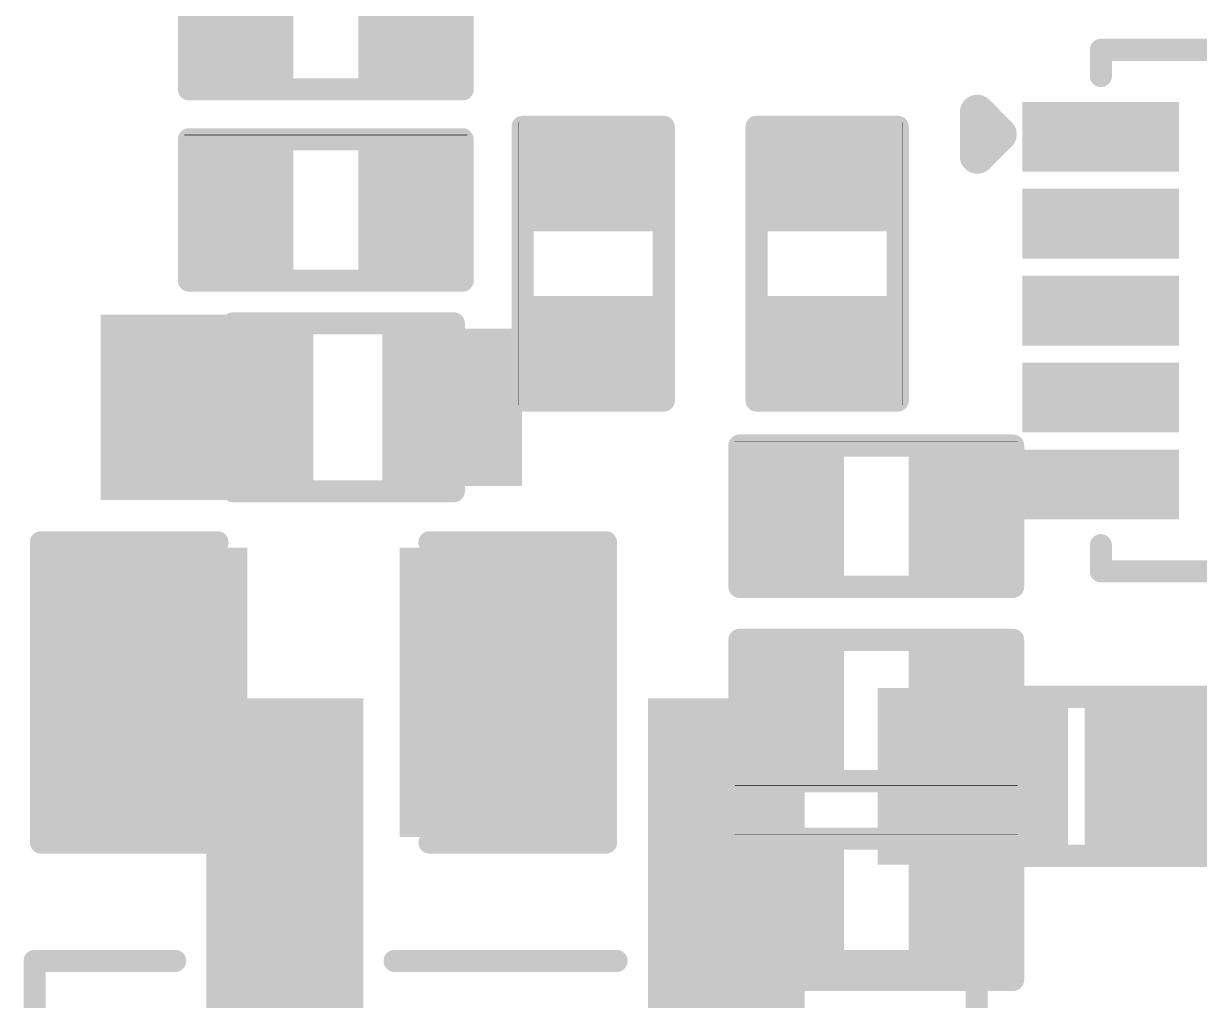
# Model space of a CAD drawing. Header units: inches. Extents: x -5 to 5450, y -4 to 5452.
# Drawn here: x 5.8 to 12.56, y 7.9 to 13.52 of the extents above; entities that cross this region are included whole.
import ezdxf

# ---------------------------------------------------------------- set-up
doc = ezdxf.new("R2010")
doc.units = ezdxf.units.IN
for name, color, linetype in [('Bottom Layer', 5, 'Continuous'), ('Bottom Overlay', 54, 'Continuous'), ('Bottom Paste', 16, 'Continuous'), ('Bottom Solder', 6, 'Continuous'), ('Top Layer', 1, 'Continuous'), ('Top Overlay', 2, 'Continuous'), ('Top Paste', 8, 'Continuous'), ('Top Solder', 216, 'Continuous')]:
    doc.layers.add(name, color=color, linetype=linetype)

# ---------------------------------------------------------------- blocks, each defined once
blk = doc.blocks.new('VSON_10_EP_3_3__9')
at = {"layer": 'Top Layer'}
for points in [[(-1.8999, 1.1461), (-1.0999, 1.1461), (-1.0999, 0.8461), (-1.8999, 0.8461)], [(-1.8999, 0.6462), (-1.0999, 0.6462), (-1.0999, 0.3462), (-1.8999, 0.3462)], [(-1.8999, 0.1461), (-1.0999, 0.1461), (-1.0999, -0.1539), (-1.8999, -0.1539)], [(-1.8999, -0.3538), (-1.0999, -0.3538), (-1.0999, -0.6538), (-1.8999, -0.6538)], [(-1.8999, -0.8539), (-1.0999, -0.8539), (-1.0999, -1.1539), (-1.8999, -1.1539)]]:
    blk.add_hatch(color=1, dxfattribs=at).paths.add_polyline_path(points)
at = {"layer": 'Top Paste'}
for points in [[(-1.8999, 1.1461), (-1.0999, 1.1461), (-1.0999, 0.8461), (-1.8999, 0.8461)], [(-1.8999, 0.6462), (-1.0999, 0.6462), (-1.0999, 0.3462), (-1.8999, 0.3462)], [(-1.8999, 0.1461), (-1.0999, 0.1461), (-1.0999, -0.1539), (-1.8999, -0.1539)], [(-1.8999, -0.3538), (-1.0999, -0.3538), (-1.0999, -0.6538), (-1.8999, -0.6538)], [(-1.8999, -0.8539), (-1.0999, -0.8539), (-1.0999, -1.1539), (-1.8999, -1.1539)]]:
    blk.add_hatch(color=8, dxfattribs=at).paths.add_polyline_path(points)
at = {"layer": 'Top Solder'}
for points in [[(-1.9507, 1.1969), (-1.0491, 1.1969), (-1.0491, 0.7953), (-1.9507, 0.7953)], [(-1.9507, 0.697), (-1.0491, 0.697), (-1.0491, 0.2954), (-1.9507, 0.2954)], [(-1.9507, 0.1969), (-1.0491, 0.1969), (-1.0491, -0.2047), (-1.9507, -0.2047)], [(-1.9507, -0.303), (-1.0491, -0.303), (-1.0491, -0.7046), (-1.9507, -0.7046)], [(-1.9507, -0.8031), (-1.0491, -0.8031), (-1.0491, -1.2047), (-1.9507, -1.2047)]]:
    blk.add_hatch(color=216, dxfattribs=at).paths.add_polyline_path(points)
at = {"layer": 'Top Overlay'}
for points in [[(-1.4986, 1.4962, 0.127, 0.127, 0), (-0.6477, 1.4962, 0.127, 0.127, 0)], [(-1.4986, 1.3453, 0.127, 0.127, 0), (-1.4986, 1.4962, 0.127, 0.127, 0)], [(-2.2098, 0.8834, 0.2, 0.2, 0), (-2.2098, 1.1374, 0.2, 0.2, 0)], [(-2.2098, 1.1374, 0.2, 0.2, 0), (-2.0828, 1.0104, 0.2, 0.2, 0)], [(-2.2098, 0.8834, 0.2, 0.2, 0), (-2.0828, 1.0104, 0.2, 0.2, 0)], [(-1.4986, -1.5038, 0.127, 0.127, 0), (-1.4986, -1.3529, 0.127, 0.127, 0)], [(-1.4986, -1.5038, 0.127, 0.127, 0), (-0.6477, -1.5038, 0.127, 0.127, 0)]]:
    blk.add_lwpolyline(points, format="xyseb", dxfattribs=at)
for points in [[(-1.5304, 1.4962, 0.0635, 0.0635, 1), (-1.4668, 1.4962, 0.0635, 0.0635, 1)], [(-1.5304, 1.4962, 0.0635, 0.0635, 1), (-1.4668, 1.4962, 0.0635, 0.0635, 1)], [(-1.5304, 1.3453, 0.0635, 0.0635, 1), (-1.4668, 1.3453, 0.0635, 0.0635, 1)], [(-2.2598, 1.1374, 0.1, 0.1, 1), (-2.1598, 1.1374, 0.1, 0.1, 1)], [(-2.2598, 1.1374, 0.1, 0.1, 1), (-2.1598, 1.1374, 0.1, 0.1, 1)], [(-2.1328, 1.0104, 0.1, 0.1, 1), (-2.0328, 1.0104, 0.1, 0.1, 1)], [(-2.1328, 1.0104, 0.1, 0.1, 1), (-2.0328, 1.0104, 0.1, 0.1, 1)], [(-2.2598, 0.8834, 0.1, 0.1, 1), (-2.1598, 0.8834, 0.1, 0.1, 1)], [(-2.2598, 0.8834, 0.1, 0.1, 1), (-2.1598, 0.8834, 0.1, 0.1, 1)], [(-1.5304, -1.3529, 0.0635, 0.0635, 1), (-1.4668, -1.3529, 0.0635, 0.0635, 1)], [(-1.5304, -1.5038, 0.0635, 0.0635, 1), (-1.4668, -1.5038, 0.0635, 0.0635, 1)], [(-1.5304, -1.5038, 0.0635, 0.0635, 1), (-1.4668, -1.5038, 0.0635, 0.0635, 1)]]:
    blk.add_lwpolyline(points, format="xyseb", close=True, dxfattribs=at)
blk = doc.blocks.new('R___0402_B_26')
at = {"layer": 'Bottom Layer'}
for points in [[(-0.2413, 0.3175), (-0.2413, -0.3175), (-0.6985, -0.3175), (-0.6985, 0.3175)], [(0.6985, 0.3175), (0.6985, -0.3175), (0.2413, -0.3175), (0.2413, 0.3175)]]:
    blk.add_hatch(color=5, dxfattribs=at).paths.add_polyline_path(points)
at = {"layer": 'Bottom Paste'}
for points in [[(-0.2413, 0.3175), (-0.2413, -0.3175), (-0.6985, -0.3175), (-0.6985, 0.3175)], [(0.6985, 0.3175), (0.6985, -0.3175), (0.2413, -0.3175), (0.2413, 0.3175)]]:
    blk.add_hatch(color=16, dxfattribs=at).paths.add_polyline_path(points)
at = {"layer": 'Bottom Solder'}
for points in [[(-0.1863, 0.3725), (-0.1863, -0.3725), (-0.7535, -0.3725), (-0.7535, 0.3725)], [(0.7535, 0.3725), (0.7535, -0.3725), (0.1863, -0.3725), (0.1863, 0.3725)]]:
    blk.add_hatch(color=6, dxfattribs=at).paths.add_polyline_path(points)
at = {"layer": 'Bottom Overlay'}
for points in [[(-0.7874, 0.4064, 0.127, 0.127, 0), (0.7874, 0.4064, 0.127, 0.127, 0)], [(-0.7874, -0.4064, 0.127, 0.127, 0), (-0.7874, 0.4064, 0.127, 0.127, 0)], [(-0.8128, 0.4318, 0.00323, 0.00323, 0), (0.8128, 0.4318, 0.00323, 0.00323, 0)], [(0.7874, -0.4064, 0.127, 0.127, 0), (0.7874, 0.4064, 0.127, 0.127, 0)], [(-0.7874, -0.4064, 0.127, 0.127, 0), (0.7874, -0.4064, 0.127, 0.127, 0)]]:
    blk.add_lwpolyline(points, format="xyseb", dxfattribs=at)
for points in [[(-0.8191, 0.4064, 0.0635, 0.0635, 1), (-0.7556, 0.4064, 0.0635, 0.0635, 1)], [(-0.8191, 0.4064, 0.0635, 0.0635, 1), (-0.7556, 0.4064, 0.0635, 0.0635, 1)], [(-0.8136, 0.4318, 0.00161, 0.00161, 1), (-0.812, 0.4318, 0.00161, 0.00161, 1)], [(0.7556, 0.4064, 0.0635, 0.0635, 1), (0.8191, 0.4064, 0.0635, 0.0635, 1)], [(0.7556, 0.4064, 0.0635, 0.0635, 1), (0.8191, 0.4064, 0.0635, 0.0635, 1)], [(0.812, 0.4318, 0.00161, 0.00161, 1), (0.8136, 0.4318, 0.00161, 0.00161, 1)], [(-0.8191, -0.4064, 0.0635, 0.0635, 1), (-0.7556, -0.4064, 0.0635, 0.0635, 1)], [(-0.8191, -0.4064, 0.0635, 0.0635, 1), (-0.7556, -0.4064, 0.0635, 0.0635, 1)], [(0.7556, -0.4064, 0.0635, 0.0635, 1), (0.8191, -0.4064, 0.0635, 0.0635, 1)], [(0.7556, -0.4064, 0.0635, 0.0635, 1), (0.8191, -0.4064, 0.0635, 0.0635, 1)]]:
    blk.add_lwpolyline(points, format="xyseb", close=True, dxfattribs=at)
blk = doc.blocks.new('R___0402_31')
at = {"layer": 'Top Layer'}
for points in [[(-0.6985, -0.3175), (-0.6985, 0.3175), (-0.2413, 0.3175), (-0.2413, -0.3175)], [(0.2413, -0.3175), (0.2413, 0.3175), (0.6985, 0.3175), (0.6985, -0.3175)]]:
    blk.add_hatch(color=1, dxfattribs=at).paths.add_polyline_path(points)
at = {"layer": 'Top Paste'}
for points in [[(-0.6985, -0.3175), (-0.6985, 0.3175), (-0.2413, 0.3175), (-0.2413, -0.3175)], [(0.2413, -0.3175), (0.2413, 0.3175), (0.6985, 0.3175), (0.6985, -0.3175)]]:
    blk.add_hatch(color=8, dxfattribs=at).paths.add_polyline_path(points)
at = {"layer": 'Top Solder'}
for points in [[(-0.7535, -0.3725), (-0.7535, 0.3725), (-0.1863, 0.3725), (-0.1863, -0.3725)], [(0.1863, -0.3725), (0.1863, 0.3725), (0.7535, 0.3725), (0.7535, -0.3725)]]:
    blk.add_hatch(color=216, dxfattribs=at).paths.add_polyline_path(points)
at = {"layer": 'Top Overlay'}
for points in [[(-0.7874, -0.4064, 0.127, 0.127, 0), (-0.7874, 0.4064, 0.127, 0.127, 0)], [(0.7874, 0.4064, 0.127, 0.127, 0), (-0.7874, 0.4064, 0.127, 0.127, 0)], [(0.7874, -0.4064, 0.127, 0.127, 0), (0.7874, 0.4064, 0.127, 0.127, 0)], [(0.7874, -0.4064, 0.127, 0.127, 0), (-0.7874, -0.4064, 0.127, 0.127, 0)], [(0.8128, -0.4318, 0.00323, 0.00323, 0), (-0.8128, -0.4318, 0.00323, 0.00323, 0)]]:
    blk.add_lwpolyline(points, format="xyseb", dxfattribs=at)
for points in [[(-0.8191, 0.4064, 0.0635, 0.0635, 1), (-0.7556, 0.4064, 0.0635, 0.0635, 1)], [(-0.8191, 0.4064, 0.0635, 0.0635, 1), (-0.7556, 0.4064, 0.0635, 0.0635, 1)], [(0.7556, 0.4064, 0.0635, 0.0635, 1), (0.8191, 0.4064, 0.0635, 0.0635, 1)], [(0.7556, 0.4064, 0.0635, 0.0635, 1), (0.8191, 0.4064, 0.0635, 0.0635, 1)], [(-0.8191, -0.4064, 0.0635, 0.0635, 1), (-0.7556, -0.4064, 0.0635, 0.0635, 1)], [(-0.8191, -0.4064, 0.0635, 0.0635, 1), (-0.7556, -0.4064, 0.0635, 0.0635, 1)], [(0.7556, -0.4064, 0.0635, 0.0635, 1), (0.8191, -0.4064, 0.0635, 0.0635, 1)], [(0.7556, -0.4064, 0.0635, 0.0635, 1), (0.8191, -0.4064, 0.0635, 0.0635, 1)], [(-0.8136, -0.4318, 0.00161, 0.00161, 1), (-0.812, -0.4318, 0.00161, 0.00161, 1)], [(0.812, -0.4318, 0.00161, 0.00161, 1), (0.8136, -0.4318, 0.00161, 0.00161, 1)]]:
    blk.add_lwpolyline(points, format="xyseb", close=True, dxfattribs=at)
blk = doc.blocks.new('R___0402_34')
at = {"layer": 'Top Layer'}
for points in [[(-0.6985, -0.3175), (-0.6985, 0.3175), (-0.2413, 0.3175), (-0.2413, -0.3175)], [(0.2413, -0.3175), (0.2413, 0.3175), (0.6985, 0.3175), (0.6985, -0.3175)]]:
    blk.add_hatch(color=1, dxfattribs=at).paths.add_polyline_path(points)
at = {"layer": 'Top Paste'}
for points in [[(-0.6985, -0.3175), (-0.6985, 0.3175), (-0.2413, 0.3175), (-0.2413, -0.3175)], [(0.2413, -0.3175), (0.2413, 0.3175), (0.6985, 0.3175), (0.6985, -0.3175)]]:
    blk.add_hatch(color=8, dxfattribs=at).paths.add_polyline_path(points)
at = {"layer": 'Top Solder'}
for points in [[(-0.7535, -0.3725), (-0.7535, 0.3725), (-0.1863, 0.3725), (-0.1863, -0.3725)], [(0.1863, -0.3725), (0.1863, 0.3725), (0.7535, 0.3725), (0.7535, -0.3725)]]:
    blk.add_hatch(color=216, dxfattribs=at).paths.add_polyline_path(points)
at = {"layer": 'Top Overlay'}
for points in [[(-0.7874, 0.4064, 0.127, 0.127, 0), (-0.7874, -0.4064, 0.127, 0.127, 0)], [(-0.7874, 0.4064, 0.127, 0.127, 0), (0.7874, 0.4064, 0.127, 0.127, 0)], [(0.7874, 0.4064, 0.127, 0.127, 0), (0.7874, -0.4064, 0.127, 0.127, 0)], [(-0.7874, -0.4064, 0.127, 0.127, 0), (0.7874, -0.4064, 0.127, 0.127, 0)], [(-0.8128, -0.4318, 0.00323, 0.00323, 0), (0.8128, -0.4318, 0.00323, 0.00323, 0)]]:
    blk.add_lwpolyline(points, format="xyseb", dxfattribs=at)
for points in [[(-0.8191, 0.4064, 0.0635, 0.0635, 1), (-0.7556, 0.4064, 0.0635, 0.0635, 1)], [(-0.8191, 0.4064, 0.0635, 0.0635, 1), (-0.7556, 0.4064, 0.0635, 0.0635, 1)], [(0.7556, 0.4064, 0.0635, 0.0635, 1), (0.8191, 0.4064, 0.0635, 0.0635, 1)], [(0.7556, 0.4064, 0.0635, 0.0635, 1), (0.8191, 0.4064, 0.0635, 0.0635, 1)], [(-0.8191, -0.4064, 0.0635, 0.0635, 1), (-0.7556, -0.4064, 0.0635, 0.0635, 1)], [(-0.8191, -0.4064, 0.0635, 0.0635, 1), (-0.7556, -0.4064, 0.0635, 0.0635, 1)], [(0.7556, -0.4064, 0.0635, 0.0635, 1), (0.8191, -0.4064, 0.0635, 0.0635, 1)], [(0.7556, -0.4064, 0.0635, 0.0635, 1), (0.8191, -0.4064, 0.0635, 0.0635, 1)], [(-0.8136, -0.4318, 0.00161, 0.00161, 1), (-0.812, -0.4318, 0.00161, 0.00161, 1)], [(0.812, -0.4318, 0.00161, 0.00161, 1), (0.8136, -0.4318, 0.00161, 0.00161, 1)]]:
    blk.add_lwpolyline(points, format="xyseb", close=True, dxfattribs=at)
blk = doc.blocks.new('R___0402_B_39')
at = {"layer": 'Bottom Layer'}
for points in [[(-0.2413, 0.3175), (-0.2413, -0.3175), (-0.6985, -0.3175), (-0.6985, 0.3175)], [(0.6985, 0.3175), (0.6985, -0.3175), (0.2413, -0.3175), (0.2413, 0.3175)]]:
    blk.add_hatch(color=5, dxfattribs=at).paths.add_polyline_path(points)
at = {"layer": 'Bottom Paste'}
for points in [[(-0.2413, 0.3175), (-0.2413, -0.3175), (-0.6985, -0.3175), (-0.6985, 0.3175)], [(0.6985, 0.3175), (0.6985, -0.3175), (0.2413, -0.3175), (0.2413, 0.3175)]]:
    blk.add_hatch(color=16, dxfattribs=at).paths.add_polyline_path(points)
at = {"layer": 'Bottom Solder'}
for points in [[(-0.1863, 0.3725), (-0.1863, -0.3725), (-0.7535, -0.3725), (-0.7535, 0.3725)], [(0.7535, 0.3725), (0.7535, -0.3725), (0.1863, -0.3725), (0.1863, 0.3725)]]:
    blk.add_hatch(color=6, dxfattribs=at).paths.add_polyline_path(points)
at = {"layer": 'Bottom Overlay'}
for points in [[(0.7874, 0.4064, 0.127, 0.127, 0), (-0.7874, 0.4064, 0.127, 0.127, 0)], [(-0.7874, 0.4064, 0.127, 0.127, 0), (-0.7874, -0.4064, 0.127, 0.127, 0)], [(0.8128, 0.4318, 0.00323, 0.00323, 0), (-0.8128, 0.4318, 0.00323, 0.00323, 0)], [(0.7874, 0.4064, 0.127, 0.127, 0), (0.7874, -0.4064, 0.127, 0.127, 0)], [(0.7874, -0.4064, 0.127, 0.127, 0), (-0.7874, -0.4064, 0.127, 0.127, 0)]]:
    blk.add_lwpolyline(points, format="xyseb", dxfattribs=at)
for points in [[(-0.8191, 0.4064, 0.0635, 0.0635, 1), (-0.7556, 0.4064, 0.0635, 0.0635, 1)], [(-0.8191, 0.4064, 0.0635, 0.0635, 1), (-0.7556, 0.4064, 0.0635, 0.0635, 1)], [(-0.8136, 0.4318, 0.00161, 0.00161, 1), (-0.812, 0.4318, 0.00161, 0.00161, 1)], [(0.7556, 0.4064, 0.0635, 0.0635, 1), (0.8191, 0.4064, 0.0635, 0.0635, 1)], [(0.7556, 0.4064, 0.0635, 0.0635, 1), (0.8191, 0.4064, 0.0635, 0.0635, 1)], [(0.812, 0.4318, 0.00161, 0.00161, 1), (0.8136, 0.4318, 0.00161, 0.00161, 1)], [(-0.8191, -0.4064, 0.0635, 0.0635, 1), (-0.7556, -0.4064, 0.0635, 0.0635, 1)], [(-0.8191, -0.4064, 0.0635, 0.0635, 1), (-0.7556, -0.4064, 0.0635, 0.0635, 1)], [(0.7556, -0.4064, 0.0635, 0.0635, 1), (0.8191, -0.4064, 0.0635, 0.0635, 1)], [(0.7556, -0.4064, 0.0635, 0.0635, 1), (0.8191, -0.4064, 0.0635, 0.0635, 1)]]:
    blk.add_lwpolyline(points, format="xyseb", close=True, dxfattribs=at)
blk = doc.blocks.new('R___0402_B_54')
at = {"layer": 'Bottom Layer'}
for points in [[(-0.2413, 0.3175), (-0.2413, -0.3175), (-0.6985, -0.3175), (-0.6985, 0.3175)], [(0.6985, 0.3175), (0.6985, -0.3175), (0.2413, -0.3175), (0.2413, 0.3175)]]:
    blk.add_hatch(color=5, dxfattribs=at).paths.add_polyline_path(points)
at = {"layer": 'Bottom Paste'}
for points in [[(-0.2413, 0.3175), (-0.2413, -0.3175), (-0.6985, -0.3175), (-0.6985, 0.3175)], [(0.6985, 0.3175), (0.6985, -0.3175), (0.2413, -0.3175), (0.2413, 0.3175)]]:
    blk.add_hatch(color=16, dxfattribs=at).paths.add_polyline_path(points)
at = {"layer": 'Bottom Solder'}
for points in [[(-0.1863, 0.3725), (-0.1863, -0.3725), (-0.7535, -0.3725), (-0.7535, 0.3725)], [(0.7535, 0.3725), (0.7535, -0.3725), (0.1863, -0.3725), (0.1863, 0.3725)]]:
    blk.add_hatch(color=6, dxfattribs=at).paths.add_polyline_path(points)
at = {"layer": 'Bottom Overlay'}
for points in [[(-0.7874, 0.4064, 0.127, 0.127, 0), (0.7874, 0.4064, 0.127, 0.127, 0)], [(-0.7874, -0.4064, 0.127, 0.127, 0), (-0.7874, 0.4064, 0.127, 0.127, 0)], [(-0.8128, 0.4318, 0.00323, 0.00323, 0), (0.8128, 0.4318, 0.00323, 0.00323, 0)], [(0.7874, -0.4064, 0.127, 0.127, 0), (0.7874, 0.4064, 0.127, 0.127, 0)], [(-0.7874, -0.4064, 0.127, 0.127, 0), (0.7874, -0.4064, 0.127, 0.127, 0)]]:
    blk.add_lwpolyline(points, format="xyseb", dxfattribs=at)
for points in [[(-0.8191, 0.4064, 0.0635, 0.0635, 1), (-0.7556, 0.4064, 0.0635, 0.0635, 1)], [(-0.8191, 0.4064, 0.0635, 0.0635, 1), (-0.7556, 0.4064, 0.0635, 0.0635, 1)], [(-0.8136, 0.4318, 0.00161, 0.00161, 1), (-0.812, 0.4318, 0.00161, 0.00161, 1)], [(0.7556, 0.4064, 0.0635, 0.0635, 1), (0.8191, 0.4064, 0.0635, 0.0635, 1)], [(0.7556, 0.4064, 0.0635, 0.0635, 1), (0.8191, 0.4064, 0.0635, 0.0635, 1)], [(0.812, 0.4318, 0.00161, 0.00161, 1), (0.8136, 0.4318, 0.00161, 0.00161, 1)], [(-0.8191, -0.4064, 0.0635, 0.0635, 1), (-0.7556, -0.4064, 0.0635, 0.0635, 1)], [(-0.8191, -0.4064, 0.0635, 0.0635, 1), (-0.7556, -0.4064, 0.0635, 0.0635, 1)], [(0.7556, -0.4064, 0.0635, 0.0635, 1), (0.8191, -0.4064, 0.0635, 0.0635, 1)], [(0.7556, -0.4064, 0.0635, 0.0635, 1), (0.8191, -0.4064, 0.0635, 0.0635, 1)]]:
    blk.add_lwpolyline(points, format="xyseb", close=True, dxfattribs=at)
blk = doc.blocks.new('R___0402_B_68')
at = {"layer": 'Bottom Layer'}
for points in [[(-0.2413, 0.3175), (-0.2413, -0.3175), (-0.6985, -0.3175), (-0.6985, 0.3175)], [(0.6985, 0.3175), (0.6985, -0.3175), (0.2413, -0.3175), (0.2413, 0.3175)]]:
    blk.add_hatch(color=5, dxfattribs=at).paths.add_polyline_path(points)
at = {"layer": 'Bottom Paste'}
for points in [[(-0.2413, 0.3175), (-0.2413, -0.3175), (-0.6985, -0.3175), (-0.6985, 0.3175)], [(0.6985, 0.3175), (0.6985, -0.3175), (0.2413, -0.3175), (0.2413, 0.3175)]]:
    blk.add_hatch(color=16, dxfattribs=at).paths.add_polyline_path(points)
at = {"layer": 'Bottom Solder'}
for points in [[(-0.1863, 0.3725), (-0.1863, -0.3725), (-0.7535, -0.3725), (-0.7535, 0.3725)], [(0.7535, 0.3725), (0.7535, -0.3725), (0.1863, -0.3725), (0.1863, 0.3725)]]:
    blk.add_hatch(color=6, dxfattribs=at).paths.add_polyline_path(points)
at = {"layer": 'Bottom Overlay'}
for points in [[(-0.7874, 0.4064, 0.127, 0.127, 0), (0.7874, 0.4064, 0.127, 0.127, 0)], [(-0.7874, -0.4064, 0.127, 0.127, 0), (-0.7874, 0.4064, 0.127, 0.127, 0)], [(-0.8128, 0.4318, 0.00323, 0.00323, 0), (0.8128, 0.4318, 0.00323, 0.00323, 0)], [(0.7874, -0.4064, 0.127, 0.127, 0), (0.7874, 0.4064, 0.127, 0.127, 0)], [(-0.7874, -0.4064, 0.127, 0.127, 0), (0.7874, -0.4064, 0.127, 0.127, 0)]]:
    blk.add_lwpolyline(points, format="xyseb", dxfattribs=at)
for points in [[(-0.8191, 0.4064, 0.0635, 0.0635, 1), (-0.7556, 0.4064, 0.0635, 0.0635, 1)], [(-0.8191, 0.4064, 0.0635, 0.0635, 1), (-0.7556, 0.4064, 0.0635, 0.0635, 1)], [(-0.8136, 0.4318, 0.00161, 0.00161, 1), (-0.812, 0.4318, 0.00161, 0.00161, 1)], [(0.7556, 0.4064, 0.0635, 0.0635, 1), (0.8191, 0.4064, 0.0635, 0.0635, 1)], [(0.7556, 0.4064, 0.0635, 0.0635, 1), (0.8191, 0.4064, 0.0635, 0.0635, 1)], [(0.812, 0.4318, 0.00161, 0.00161, 1), (0.8136, 0.4318, 0.00161, 0.00161, 1)], [(-0.8191, -0.4064, 0.0635, 0.0635, 1), (-0.7556, -0.4064, 0.0635, 0.0635, 1)], [(-0.8191, -0.4064, 0.0635, 0.0635, 1), (-0.7556, -0.4064, 0.0635, 0.0635, 1)], [(0.7556, -0.4064, 0.0635, 0.0635, 1), (0.8191, -0.4064, 0.0635, 0.0635, 1)], [(0.7556, -0.4064, 0.0635, 0.0635, 1), (0.8191, -0.4064, 0.0635, 0.0635, 1)]]:
    blk.add_lwpolyline(points, format="xyseb", close=True, dxfattribs=at)
blk = doc.blocks.new('R___0402_B_69')
at = {"layer": 'Bottom Layer'}
for points in [[(-0.2413, 0.3175), (-0.2413, -0.3175), (-0.6985, -0.3175), (-0.6985, 0.3175)], [(0.6985, 0.3175), (0.6985, -0.3175), (0.2413, -0.3175), (0.2413, 0.3175)]]:
    blk.add_hatch(color=5, dxfattribs=at).paths.add_polyline_path(points)
at = {"layer": 'Bottom Paste'}
for points in [[(-0.2413, 0.3175), (-0.2413, -0.3175), (-0.6985, -0.3175), (-0.6985, 0.3175)], [(0.6985, 0.3175), (0.6985, -0.3175), (0.2413, -0.3175), (0.2413, 0.3175)]]:
    blk.add_hatch(color=16, dxfattribs=at).paths.add_polyline_path(points)
at = {"layer": 'Bottom Solder'}
for points in [[(-0.1863, 0.3725), (-0.1863, -0.3725), (-0.7535, -0.3725), (-0.7535, 0.3725)], [(0.7535, 0.3725), (0.7535, -0.3725), (0.1863, -0.3725), (0.1863, 0.3725)]]:
    blk.add_hatch(color=6, dxfattribs=at).paths.add_polyline_path(points)
at = {"layer": 'Bottom Overlay'}
for points in [[(-0.7874, 0.4064, 0.127, 0.127, 0), (0.7874, 0.4064, 0.127, 0.127, 0)], [(-0.7874, -0.4064, 0.127, 0.127, 0), (-0.7874, 0.4064, 0.127, 0.127, 0)], [(-0.8128, 0.4318, 0.00323, 0.00323, 0), (0.8128, 0.4318, 0.00323, 0.00323, 0)], [(0.7874, -0.4064, 0.127, 0.127, 0), (0.7874, 0.4064, 0.127, 0.127, 0)], [(-0.7874, -0.4064, 0.127, 0.127, 0), (0.7874, -0.4064, 0.127, 0.127, 0)]]:
    blk.add_lwpolyline(points, format="xyseb", dxfattribs=at)
for points in [[(-0.8191, 0.4064, 0.0635, 0.0635, 1), (-0.7556, 0.4064, 0.0635, 0.0635, 1)], [(-0.8191, 0.4064, 0.0635, 0.0635, 1), (-0.7556, 0.4064, 0.0635, 0.0635, 1)], [(-0.8136, 0.4318, 0.00161, 0.00161, 1), (-0.812, 0.4318, 0.00161, 0.00161, 1)], [(0.7556, 0.4064, 0.0635, 0.0635, 1), (0.8191, 0.4064, 0.0635, 0.0635, 1)], [(0.7556, 0.4064, 0.0635, 0.0635, 1), (0.8191, 0.4064, 0.0635, 0.0635, 1)], [(0.812, 0.4318, 0.00161, 0.00161, 1), (0.8136, 0.4318, 0.00161, 0.00161, 1)], [(-0.8191, -0.4064, 0.0635, 0.0635, 1), (-0.7556, -0.4064, 0.0635, 0.0635, 1)], [(-0.8191, -0.4064, 0.0635, 0.0635, 1), (-0.7556, -0.4064, 0.0635, 0.0635, 1)], [(0.7556, -0.4064, 0.0635, 0.0635, 1), (0.8191, -0.4064, 0.0635, 0.0635, 1)], [(0.7556, -0.4064, 0.0635, 0.0635, 1), (0.8191, -0.4064, 0.0635, 0.0635, 1)]]:
    blk.add_lwpolyline(points, format="xyseb", close=True, dxfattribs=at)
blk = doc.blocks.new('HDR_SMD_4P_P2_54_V_F_R2_C2_S7_2_150')
at = {"layer": 'Top Layer'}
for points in [[(-1.67, 4), (-0.87, 4), (-0.87, 0.8), (-1.67, 0.8)], [(0.87, 4), (1.67, 4), (1.67, 0.8), (0.87, 0.8)], [(-1.67, -0.8), (-0.87, -0.8), (-0.87, -4), (-1.67, -4)], [(0.87, -0.8), (1.67, -0.8), (1.67, -4), (0.87, -4)]]:
    blk.add_hatch(color=1, dxfattribs=at).paths.add_polyline_path(points)
at = {"layer": 'Top Paste'}
for points in [[(-1.67, 4), (-0.87, 4), (-0.87, 0.8), (-1.67, 0.8)], [(0.87, 4), (1.67, 4), (1.67, 0.8), (0.87, 0.8)], [(-1.67, -0.8), (-0.87, -0.8), (-0.87, -4), (-1.67, -4)], [(0.87, -0.8), (1.67, -0.8), (1.67, -4), (0.87, -4)]]:
    blk.add_hatch(color=8, dxfattribs=at).paths.add_polyline_path(points)
at = {"layer": 'Top Solder'}
for points in [[(-1.7208, 4.0508), (-0.8192, 4.0508), (-0.8192, 0.7492), (-1.7208, 0.7492)], [(0.8192, 4.0508), (1.7208, 4.0508), (1.7208, 0.7492), (0.8192, 0.7492)], [(-1.7208, -0.7492), (-0.8192, -0.7492), (-0.8192, -4.0508), (-1.7208, -4.0508)], [(0.8192, -0.7492), (1.7208, -0.7492), (1.7208, -4.0508), (0.8192, -4.0508)]]:
    blk.add_hatch(color=216, dxfattribs=at).paths.add_polyline_path(points)
at = {"layer": 'Top Overlay'}
for points in [[(-2.71, -2.5399, 0.127, 0.127, 0), (-2.71, 2.5401, 0.127, 0.127, 0)], [(-2.71, 2.5401, 0.127, 0.127, 0), (-1.9011, 2.5401, 0.127, 0.127, 0)], [(-0.6389, 2.5401, 0.127, 0.127, 0), (0.6389, 2.5401, 0.127, 0.127, 0)], [(1.9011, 2.5401, 0.127, 0.127, 0), (2.71, 2.5401, 0.127, 0.127, 0)], [(2.71, -2.5399, 0.127, 0.127, 0), (2.71, 2.5401, 0.127, 0.127, 0)], [(-2.71, -2.5399, 0.127, 0.127, 0), (-1.9011, -2.5399, 0.127, 0.127, 0)], [(-0.6389, -2.5399, 0.127, 0.127, 0), (0.6389, -2.5399, 0.127, 0.127, 0)], [(1.9011, -2.5399, 0.127, 0.127, 0), (2.71, -2.5399, 0.127, 0.127, 0)], [(-1.9617, -3.0786, 0.127, 0.127, 0), (-1.9617, -2.8246, 0.127, 0.127, 0)], [(-1.9617, -2.8246, 0.127, 0.127, 0), (-1.8347, -2.9516, 0.127, 0.127, 0)], [(-1.9617, -3.0786, 0.127, 0.127, 0), (-1.8347, -2.9516, 0.127, 0.127, 0)]]:
    blk.add_lwpolyline(points, format="xyseb", dxfattribs=at)
for points in [[(-2.7418, 2.5401, 0.0635, 0.0635, 1), (-2.6783, 2.5401, 0.0635, 0.0635, 1)], [(-2.7418, 2.5401, 0.0635, 0.0635, 1), (-2.6783, 2.5401, 0.0635, 0.0635, 1)], [(-1.9329, 2.5401, 0.0635, 0.0635, 1), (-1.8694, 2.5401, 0.0635, 0.0635, 1)], [(-0.6706, 2.5401, 0.0635, 0.0635, 1), (-0.6071, 2.5401, 0.0635, 0.0635, 1)], [(0.6071, 2.5401, 0.0635, 0.0635, 1), (0.6706, 2.5401, 0.0635, 0.0635, 1)], [(1.8694, 2.5401, 0.0635, 0.0635, 1), (1.9329, 2.5401, 0.0635, 0.0635, 1)], [(2.6783, 2.5401, 0.0635, 0.0635, 1), (2.7418, 2.5401, 0.0635, 0.0635, 1)], [(2.6783, 2.5401, 0.0635, 0.0635, 1), (2.7418, 2.5401, 0.0635, 0.0635, 1)], [(-2.7418, -2.5399, 0.0635, 0.0635, 1), (-2.6783, -2.5399, 0.0635, 0.0635, 1)], [(-2.7418, -2.5399, 0.0635, 0.0635, 1), (-2.6783, -2.5399, 0.0635, 0.0635, 1)], [(-1.9329, -2.5399, 0.0635, 0.0635, 1), (-1.8694, -2.5399, 0.0635, 0.0635, 1)], [(-0.6706, -2.5399, 0.0635, 0.0635, 1), (-0.6071, -2.5399, 0.0635, 0.0635, 1)], [(0.6071, -2.5399, 0.0635, 0.0635, 1), (0.6706, -2.5399, 0.0635, 0.0635, 1)], [(1.8694, -2.5399, 0.0635, 0.0635, 1), (1.9329, -2.5399, 0.0635, 0.0635, 1)], [(2.6783, -2.5399, 0.0635, 0.0635, 1), (2.7418, -2.5399, 0.0635, 0.0635, 1)], [(2.6783, -2.5399, 0.0635, 0.0635, 1), (2.7418, -2.5399, 0.0635, 0.0635, 1)], [(-1.9935, -2.8246, 0.0635, 0.0635, 1), (-1.93, -2.8246, 0.0635, 0.0635, 1)], [(-1.9935, -2.8246, 0.0635, 0.0635, 1), (-1.93, -2.8246, 0.0635, 0.0635, 1)], [(-1.8665, -2.9516, 0.0635, 0.0635, 1), (-1.803, -2.9516, 0.0635, 0.0635, 1)], [(-1.8665, -2.9516, 0.0635, 0.0635, 1), (-1.803, -2.9516, 0.0635, 0.0635, 1)], [(-1.9935, -3.0786, 0.0635, 0.0635, 1), (-1.93, -3.0786, 0.0635, 0.0635, 1)], [(-1.9935, -3.0786, 0.0635, 0.0635, 1), (-1.93, -3.0786, 0.0635, 0.0635, 1)]]:
    blk.add_lwpolyline(points, format="xyseb", close=True, dxfattribs=at)
blk = doc.blocks.new('SOD_523_B_160')
at = {"layer": 'Bottom Layer'}
for points in [[(-0.9, 0.35), (-0.3, 0.35), (-0.3, -0.35), (-0.9, -0.35)], [(0.3, 0.35), (0.9, 0.35), (0.9, -0.35), (0.3, -0.35)]]:
    blk.add_hatch(color=5, dxfattribs=at).paths.add_polyline_path(points)
at = {"layer": 'Bottom Overlay'}
for points in [[(0.6602, 0.3554), (1.4222, 0.3554), (1.4222, 0.5332), (0.6602, 0.5332)], [(0.9396, -0.3812), (1.4222, -0.3812), (1.4222, 0.3808), (0.9396, 0.3808)], [(0.6602, -0.5336), (1.4222, -0.5336), (1.4222, -0.3558), (0.6602, -0.3558)]]:
    blk.add_hatch(color=54, dxfattribs=at).paths.add_polyline_path(points)
at = {"layer": 'Bottom Paste'}
for points in [[(-0.9, 0.35), (-0.3, 0.35), (-0.3, -0.35), (-0.9, -0.35)], [(0.3, 0.35), (0.9, 0.35), (0.9, -0.35), (0.3, -0.35)]]:
    blk.add_hatch(color=16, dxfattribs=at).paths.add_polyline_path(points)
at = {"layer": 'Bottom Solder'}
for points in [[(-1.0016, 0.4516), (-0.1984, 0.4516), (-0.1984, -0.4516), (-1.0016, -0.4516)], [(0.1984, 0.4516), (1.0016, 0.4516), (1.0016, -0.4516), (0.1984, -0.4516)]]:
    blk.add_hatch(color=6, dxfattribs=at).paths.add_polyline_path(points)
at = {"layer": 'Bottom Overlay'}
for points in [[(0.6604, 0.4826, 0.127, 0.127, 0), (-0.6096, 0.4826, 0.127, 0.127, 0)], [(-0.6096, 0.4818, 0.127, 0.127, 0), (-0.6096, 0.4318, 0.127, 0.127, 0)], [(-0.6096, -0.4318, 0.127, 0.127, 0), (-0.6096, -0.4818, 0.127, 0.127, 0)], [(0.6604, -0.4826, 0.127, 0.127, 0), (-0.6096, -0.4826, 0.127, 0.127, 0)]]:
    blk.add_lwpolyline(points, format="xyseb", dxfattribs=at)
for points in [[(-0.6413, 0.4826, 0.0635, 0.0635, 1), (-0.5778, 0.4826, 0.0635, 0.0635, 1)], [(-0.6413, 0.4818, 0.0635, 0.0635, 1), (-0.5778, 0.4818, 0.0635, 0.0635, 1)], [(0.6287, 0.4826, 0.0635, 0.0635, 1), (0.6921, 0.4826, 0.0635, 0.0635, 1)], [(-0.6413, 0.4318, 0.0635, 0.0635, 1), (-0.5778, 0.4318, 0.0635, 0.0635, 1)], [(-0.6413, -0.4318, 0.0635, 0.0635, 1), (-0.5778, -0.4318, 0.0635, 0.0635, 1)], [(-0.6413, -0.4818, 0.0635, 0.0635, 1), (-0.5778, -0.4818, 0.0635, 0.0635, 1)], [(-0.6413, -0.4826, 0.0635, 0.0635, 1), (-0.5778, -0.4826, 0.0635, 0.0635, 1)], [(0.6287, -0.4826, 0.0635, 0.0635, 1), (0.6921, -0.4826, 0.0635, 0.0635, 1)]]:
    blk.add_lwpolyline(points, format="xyseb", close=True, dxfattribs=at)
blk = doc.blocks.new('DFN1006_2L__162')
at = {"layer": 'Top Layer'}
for points in [[(-0.7, 0.33), (-0.15, 0.33), (-0.15, -0.33), (-0.7, -0.33)], [(0.15, 0.33), (0.7, 0.33), (0.7, -0.33), (0.15, -0.33)]]:
    blk.add_hatch(color=1, dxfattribs=at).paths.add_polyline_path(points)
at = {"layer": 'Top Overlay'}
blk.add_hatch(color=2, dxfattribs=at).paths.add_polyline_path([(-1.1428, -0.5077), (-0.8126, -0.5077), (-0.8126, 0.5083), (-1.1428, 0.5083)])
at = {"layer": 'Top Paste'}
for points in [[(-0.7, 0.33), (-0.15, 0.33), (-0.15, -0.33), (-0.7, -0.33)], [(0.15, 0.33), (0.7, 0.33), (0.7, -0.33), (0.15, -0.33)]]:
    blk.add_hatch(color=8, dxfattribs=at).paths.add_polyline_path(points)
at = {"layer": 'Top Solder'}
for points in [[(-0.8016, 0.4316), (-0.0484, 0.4316), (-0.0484, -0.4316), (-0.8016, -0.4316)], [(0.0484, 0.4316), (0.8016, 0.4316), (0.8016, -0.4316), (0.0484, -0.4316)]]:
    blk.add_hatch(color=216, dxfattribs=at).paths.add_polyline_path(points)
at = {"layer": 'Top Overlay'}
for points in [[(-0.8128, -0.4572, 0.127, 0.127, 0), (-0.8128, 0.4572, 0.127, 0.127, 0)], [(-0.8128, 0.4572, 0.127, 0.127, 0), (0.8128, 0.4572, 0.127, 0.127, 0)], [(0.8128, -0.4572, 0.127, 0.127, 0), (0.8128, 0.4572, 0.127, 0.127, 0)], [(-0.8128, -0.4572, 0.127, 0.127, 0), (0.8128, -0.4572, 0.127, 0.127, 0)]]:
    blk.add_lwpolyline(points, format="xyseb", dxfattribs=at)
for points in [[(-0.8446, 0.4572, 0.0635, 0.0635, 1), (-0.781, 0.4572, 0.0635, 0.0635, 1)], [(-0.8446, 0.4572, 0.0635, 0.0635, 1), (-0.781, 0.4572, 0.0635, 0.0635, 1)], [(0.781, 0.4572, 0.0635, 0.0635, 1), (0.8446, 0.4572, 0.0635, 0.0635, 1)], [(0.781, 0.4572, 0.0635, 0.0635, 1), (0.8446, 0.4572, 0.0635, 0.0635, 1)], [(-0.8446, -0.4572, 0.0635, 0.0635, 1), (-0.781, -0.4572, 0.0635, 0.0635, 1)], [(-0.8446, -0.4572, 0.0635, 0.0635, 1), (-0.781, -0.4572, 0.0635, 0.0635, 1)], [(0.781, -0.4572, 0.0635, 0.0635, 1), (0.8446, -0.4572, 0.0635, 0.0635, 1)], [(0.781, -0.4572, 0.0635, 0.0635, 1), (0.8446, -0.4572, 0.0635, 0.0635, 1)]]:
    blk.add_lwpolyline(points, format="xyseb", close=True, dxfattribs=at)
blk = doc.blocks.new('C___0805_B_238')
at = {"layer": 'Bottom Layer'}
for points in [[(-1.524, 0.762), (-0.508, 0.762), (-0.508, -0.762), (-1.524, -0.762)], [(0.508, 0.762), (1.524, 0.762), (1.524, -0.762), (0.508, -0.762)]]:
    blk.add_hatch(color=5, dxfattribs=at).paths.add_polyline_path(points)
at = {"layer": 'Bottom Paste'}
for points in [[(-1.524, 0.762), (-0.508, 0.762), (-0.508, -0.762), (-1.524, -0.762)], [(0.508, 0.762), (1.524, 0.762), (1.524, -0.762), (0.508, -0.762)]]:
    blk.add_hatch(color=16, dxfattribs=at).paths.add_polyline_path(points)
at = {"layer": 'Bottom Solder'}
for points in [[(-1.594, 0.832), (-0.438, 0.832), (-0.438, -0.832), (-1.594, -0.832)], [(0.438, 0.832), (1.594, 0.832), (1.594, -0.832), (0.438, -0.832)]]:
    blk.add_hatch(color=6, dxfattribs=at).paths.add_polyline_path(points)
at = {"layer": 'Bottom Overlay'}
for points in [[(-0.6096, 0.8636, 0.127, 0.127, 0), (-1.6256, 0.8636, 0.127, 0.127, 0)], [(-1.6256, 0.8636, 0.127, 0.127, 0), (-1.6256, -0.8636, 0.127, 0.127, 0)], [(1.6256, 0.8636, 0.127, 0.127, 0), (0.6096, 0.8636, 0.127, 0.127, 0)], [(1.6256, 0.8636, 0.127, 0.127, 0), (1.6256, -0.8636, 0.127, 0.127, 0)], [(-0.6096, -0.8636, 0.127, 0.127, 0), (-1.6256, -0.8636, 0.127, 0.127, 0)], [(1.6256, -0.8636, 0.127, 0.127, 0), (0.6096, -0.8636, 0.127, 0.127, 0)]]:
    blk.add_lwpolyline(points, format="xyseb", dxfattribs=at)
for points in [[(-1.6574, 0.8636, 0.0635, 0.0635, 1), (-1.5938, 0.8636, 0.0635, 0.0635, 1)], [(-1.6574, 0.8636, 0.0635, 0.0635, 1), (-1.5938, 0.8636, 0.0635, 0.0635, 1)], [(-0.6413, 0.8636, 0.0635, 0.0635, 1), (-0.5778, 0.8636, 0.0635, 0.0635, 1)], [(0.5778, 0.8636, 0.0635, 0.0635, 1), (0.6413, 0.8636, 0.0635, 0.0635, 1)], [(1.5938, 0.8636, 0.0635, 0.0635, 1), (1.6574, 0.8636, 0.0635, 0.0635, 1)], [(1.5938, 0.8636, 0.0635, 0.0635, 1), (1.6574, 0.8636, 0.0635, 0.0635, 1)], [(-1.6574, -0.8636, 0.0635, 0.0635, 1), (-1.5938, -0.8636, 0.0635, 0.0635, 1)], [(-1.6574, -0.8636, 0.0635, 0.0635, 1), (-1.5938, -0.8636, 0.0635, 0.0635, 1)], [(-0.6413, -0.8636, 0.0635, 0.0635, 1), (-0.5778, -0.8636, 0.0635, 0.0635, 1)], [(0.5778, -0.8636, 0.0635, 0.0635, 1), (0.6413, -0.8636, 0.0635, 0.0635, 1)], [(1.5938, -0.8636, 0.0635, 0.0635, 1), (1.6574, -0.8636, 0.0635, 0.0635, 1)], [(1.5938, -0.8636, 0.0635, 0.0635, 1), (1.6574, -0.8636, 0.0635, 0.0635, 1)]]:
    blk.add_lwpolyline(points, format="xyseb", close=True, dxfattribs=at)

msp = doc.modelspace()

# ---------------------------------------------------------------- block references
for name, p in [('VSON_10_EP_3_3__9', (13.4953, 11.8713)), ('R___0402_B_69', (7.5376, 13.5462)), ('R___0402_B_68', (7.5376, 12.4462)), ('R___0402_B_26', (10.7045, 10.685)), ('DFN1006_2L__162', (11.8552, 9.1888)), ('HDR_SMD_4P_P2_54_V_F_R2_C2_S7_2_150', (8.5718, 5.5869)), ('R___0402_B_54', (10.7045, 8.4244))]:
    msp.add_blockref(name, p)
for name, p, rotation in [('R___0402_31', (9.0757, 12.1373), 270), ('R___0402_34', (10.4219, 12.1373), 90), ('SOD_523_B_160', (7.6646, 11.3112), 180), ('C___0805_B_238', (7.5241, 9.6714), 180), ('R___0402_B_39', (10.7045, 9.5674), 180)]:
    msp.add_blockref(name, p, dxfattribs=dict(rotation=rotation))

doc.saveas('drawing.dxf')
